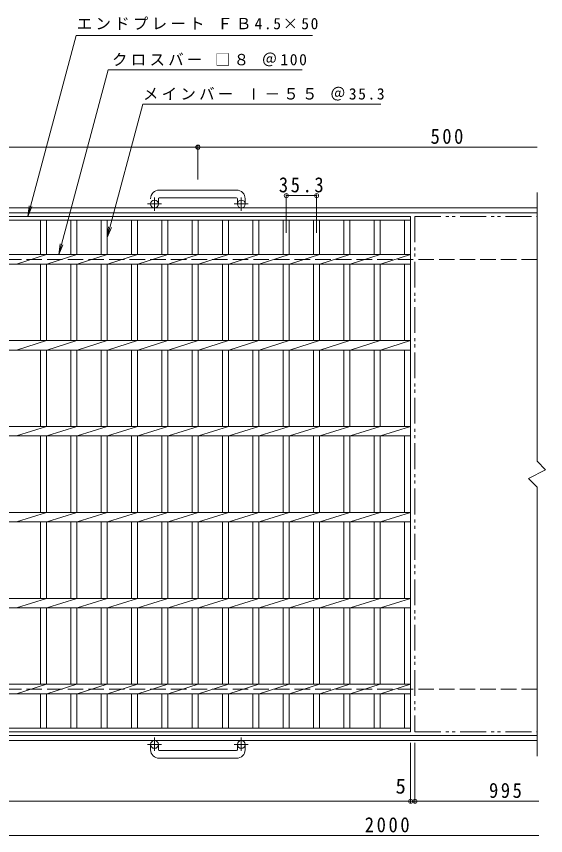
# Model space of a CAD drawing. Units: millimetres, scale not verified. Extents: x -947 to 1009, y -824 to 704.
# Drawn here: x -356 to 260, y -249 to 704 of the extents above; entities that cross this region are included whole.
import ezdxf
from ezdxf.enums import TextEntityAlignment as Align

# ---------------------------------------------------------------- set-up
doc = ezdxf.new("R2010")
doc.units = ezdxf.units.MM
doc.header["$LTSCALE"] = 6
doc.header["$PDMODE"] = 32
doc.header["$PDSIZE"] = 4.8
for name, pattern in [('CHAIN1', [8, 5, -1, 1, -1]), ('DASHED3', [4, 3, -1]), ('DOUBLE_CHAIN1', [8.8, 5, -1, 0.6, -0.6, 0.6, -1])]:
    doc.linetypes.add(name, pattern=pattern)
for name, color, linetype, lineweight in [('B-1_ピット', 2, 'Continuous', 9), ('B-2_蓋', 3, 'Continuous', 9), ('B-4_寸法', 7, 'Continuous', 9)]:
    doc.layers.add(name, color=color, linetype=linetype, lineweight=lineweight)
doc.styles.add('ＭＳ ゴシック', font='')
doc.styles.get('ＭＳ ゴシック').set_extended_font_data('MS Gothic')

msp = doc.modelspace()

# ---------------------------------------------------------------- linework, layer by layer
at = {"layer": 'B-1_ピット'}
for p, q in [((-99.326, 502.285), (-189.326, 502.285)), ((-190.326, 492.285), (-190.326, 486.186)), ((-189.326, 493.285), (-99.326, 493.285)), ((-98.326, 492.285), (-98.326, 486.186)), ((-89.326, 492.285), (-89.326, 486.186)), ((250.269, 481.685), (-894.326, 481.685)), ((250.269, 475.685), (-894.326, 475.685)), ((250.269, -132.315), (-894.326, -132.315)), ((250.269, -138.315), (-894.326, -138.315)), ((-199.326, -148.915), (-199.326, -142.815)), ((-190.326, -148.915), (-190.326, -142.815)), ((-98.326, -148.915), (-98.326, -142.815)), ((-89.326, -148.915), (-89.326, -142.815)), ((-189.326, -149.915), (-99.326, -149.915)), ((-99.326, -158.915), (-189.326, -158.915))]:
    msp.add_line(p, q, dxfattribs=at)
at = {"layer": 'B-1_ピット', "linetype": 'CHAIN1'}
for p, q in [((-194.826, 478.078), (-194.826, 493.676)), ((-93.826, 478.078), (-93.826, 493.676)), ((-186.663, 486.186), (-203.07, 486.186)), ((-85.663, 486.186), (-102.07, 486.186)), ((-186.663, -142.815), (-203.07, -142.815)), ((-194.826, -134.708), (-194.826, -150.305)), ((-85.663, -142.815), (-102.07, -142.815)), ((-93.826, -134.708), (-93.826, -150.305))]:
    msp.add_line(p, q, dxfattribs=at)
at = {"layer": 'B-1_ピット', "linetype": 'DASHED3'}
for p, q in [((250.269, 421.686), (-894.326, 421.686)), ((250.269, -78.315), (-894.326, -78.315))]:
    msp.add_line(p, q, dxfattribs=at)
at = {"layer": 'B-1_ピット'}
for centre in [(-194.826, 486.186), (-93.826, 486.186), (-194.826, -142.815), (-93.826, -142.815)]:
    msp.add_circle(centre, 4.5, dxfattribs=at)
for centre, radius, start, end in [((-189.326, 492.285), 10, 90, 180), ((-99.326, 492.285), 10, 0, 90), ((-189.326, 492.285), 1, 90, 180), ((-99.326, 492.285), 1, 0, 90), ((-189.326, -148.915), 10, 180, 270), ((-189.326, -148.915), 1, 180, 270), ((-99.326, -148.915), 10, 270, 0), ((-99.326, -148.915), 1, 270, 0)]:
    msp.add_arc(centre, radius, start, end, dxfattribs=at)
at = {"layer": 'B-2_蓋'}
for p, q in [((250.269, 499.642), (250.269, 186.685)), ((-891.826, 471.685), (103.175, 471.685)), ((-891.826, 467.186), (103.175, 467.186)), ((-327.425, 467.186), (-327.425, 427.185)), ((-320.425, 467.186), (-320.425, 427.185)), ((-292.126, 467.186), (-292.126, 427.185)), ((-285.126, 467.186), (-285.126, 427.185)), ((-256.826, 467.186), (-256.826, 427.185)), ((-249.826, 467.186), (-249.826, 427.185)), ((-221.525, 467.186), (-221.525, 427.185)), ((-214.526, 467.186), (-214.526, 427.185)), ((-186.226, 467.186), (-186.226, 427.185)), ((-179.226, 467.186), (-179.226, 427.185)), ((-150.925, 467.186), (-150.925, 427.185)), ((-143.926, 467.186), (-143.926, 427.185)), ((-115.626, 467.186), (-115.626, 427.185)), ((-108.626, 467.186), (-108.626, 427.185)), ((-80.326, 467.186), (-80.326, 427.185)), ((-73.326, 467.186), (-73.326, 427.185)), ((-45.026, 467.186), (-45.026, 427.185)), ((-38.026, 467.186), (-38.026, 427.185)), ((-9.725, 467.186), (-9.725, 427.185)), ((-2.725, 467.186), (-2.725, 427.185)), ((25.574, 467.186), (25.574, 427.185)), ((32.574, 467.186), (32.574, 427.185)), ((60.874, 467.186), (60.874, 427.185)), ((67.874, 467.186), (67.874, 427.185)), ((96.175, 467.186), (96.175, 427.185)), ((103.175, 471.685), (103.175, -128.315)), ((-891.826, 427.185), (103.175, 427.185)), ((-355.326, 416.186), (-320.426, 427.185)), ((-320.026, 416.186), (-285.126, 427.185)), ((-284.725, 416.186), (-249.826, 427.185)), ((-249.426, 416.186), (-214.526, 427.185)), ((-214.126, 416.186), (-179.226, 427.185)), ((-178.826, 416.186), (-143.926, 427.185)), ((-143.526, 416.186), (-108.626, 427.185)), ((-108.226, 416.186), (-73.326, 427.185)), ((-72.926, 416.186), (-38.026, 427.185)), ((-37.626, 416.186), (-2.726, 427.185)), ((-2.326, 416.186), (32.574, 427.185)), ((32.974, 416.186), (67.874, 427.185)), ((68.274, 416.186), (103.174, 427.185)), ((-891.826, 416.186), (103.175, 416.186)), ((-327.425, 416.186), (-327.425, 327.185)), ((-320.425, 416.186), (-320.425, 327.185)), ((-292.126, 416.186), (-292.126, 327.185)), ((-285.126, 416.186), (-285.126, 327.185)), ((-256.826, 416.186), (-256.826, 327.185)), ((-249.826, 416.186), (-249.826, 327.185)), ((-221.525, 416.186), (-221.525, 327.185)), ((-214.526, 416.186), (-214.526, 327.185)), ((-186.226, 416.186), (-186.226, 327.185)), ((-179.226, 416.186), (-179.226, 327.185)), ((-150.925, 416.186), (-150.925, 327.185)), ((-143.926, 416.186), (-143.926, 327.185)), ((-115.626, 416.186), (-115.626, 327.185)), ((-108.626, 416.186), (-108.626, 327.185)), ((-80.326, 416.186), (-80.326, 327.185)), ((-73.326, 416.186), (-73.326, 327.185)), ((-45.026, 416.186), (-45.026, 327.185)), ((-38.026, 416.186), (-38.026, 327.185)), ((-9.725, 416.186), (-9.725, 327.185)), ((-2.725, 416.186), (-2.725, 327.185)), ((25.574, 416.186), (25.574, 327.185)), ((32.574, 416.186), (32.574, 327.185)), ((60.874, 416.186), (60.874, 327.185)), ((67.874, 416.186), (67.874, 327.185)), ((96.175, 416.186), (96.175, 327.185)), ((-891.826, 327.186), (103.175, 327.186)), ((-355.326, 316.186), (-320.426, 327.186)), ((-320.026, 316.186), (-285.126, 327.186)), ((-284.725, 316.186), (-249.826, 327.186)), ((-249.426, 316.186), (-214.526, 327.186)), ((-214.126, 316.186), (-179.226, 327.186)), ((-178.826, 316.186), (-143.926, 327.186)), ((-143.526, 316.186), (-108.626, 327.186)), ((-108.226, 316.186), (-73.326, 327.186)), ((-72.926, 316.186), (-38.026, 327.186)), ((-37.626, 316.186), (-2.726, 327.186)), ((-2.326, 316.186), (32.574, 327.186)), ((32.974, 316.186), (67.874, 327.186)), ((68.274, 316.186), (103.174, 327.186)), ((-891.826, 316.186), (103.175, 316.186)), ((-327.425, 316.186), (-327.425, 227.185)), ((-320.425, 316.186), (-320.425, 227.185)), ((-292.126, 316.186), (-292.126, 227.185)), ((-285.126, 316.186), (-285.126, 227.185)), ((-256.826, 316.186), (-256.826, 227.185)), ((-249.826, 316.186), (-249.826, 227.185)), ((-221.525, 316.186), (-221.525, 227.185)), ((-214.526, 316.186), (-214.526, 227.185)), ((-186.226, 316.186), (-186.226, 227.185)), ((-179.226, 316.186), (-179.226, 227.185)), ((-150.925, 316.186), (-150.925, 227.185)), ((-143.926, 316.186), (-143.926, 227.185)), ((-115.626, 316.186), (-115.626, 227.185)), ((-108.626, 316.186), (-108.626, 227.185)), ((-80.326, 316.186), (-80.326, 227.185)), ((-73.326, 316.186), (-73.326, 227.185)), ((-45.026, 316.186), (-45.026, 227.185)), ((-38.026, 316.186), (-38.026, 227.185)), ((-9.725, 316.186), (-9.725, 227.185)), ((-2.725, 316.186), (-2.725, 227.185)), ((25.574, 316.186), (25.574, 227.185)), ((32.574, 316.186), (32.574, 227.185)), ((60.874, 316.186), (60.874, 227.185)), ((67.874, 316.186), (67.874, 227.185)), ((96.175, 316.186), (96.175, 227.185)), ((-891.826, 227.185), (103.175, 227.185)), ((-355.326, 216.186), (-320.426, 227.185)), ((-320.026, 216.186), (-285.126, 227.185)), ((-284.725, 216.186), (-249.826, 227.185)), ((-249.426, 216.186), (-214.526, 227.185)), ((-214.126, 216.186), (-179.226, 227.185)), ((-178.826, 216.186), (-143.926, 227.185)), ((-143.526, 216.186), (-108.626, 227.185)), ((-108.226, 216.186), (-73.326, 227.185)), ((-72.926, 216.186), (-38.026, 227.185)), ((-37.626, 216.186), (-2.726, 227.185)), ((-2.326, 216.186), (32.574, 227.185)), ((32.974, 216.186), (67.874, 227.185)), ((68.274, 216.186), (103.174, 227.185)), ((-891.826, 216.186), (103.175, 216.186)), ((-327.425, 216.186), (-327.425, 127.185)), ((-320.425, 216.186), (-320.425, 127.185)), ((-292.126, 216.186), (-292.126, 127.185)), ((-285.126, 216.186), (-285.126, 127.185)), ((-256.826, 216.186), (-256.826, 127.185)), ((-249.826, 216.186), (-249.826, 127.185)), ((-221.525, 216.186), (-221.525, 127.185)), ((-214.526, 216.186), (-214.526, 127.185)), ((-186.226, 216.186), (-186.226, 127.185)), ((-179.226, 216.186), (-179.226, 127.185)), ((-150.925, 216.186), (-150.925, 127.185)), ((-143.926, 216.186), (-143.926, 127.185)), ((-115.626, 216.186), (-115.626, 127.185)), ((-108.626, 216.186), (-108.626, 127.185)), ((-80.326, 216.186), (-80.326, 127.185)), ((-73.326, 216.186), (-73.326, 127.185)), ((-45.026, 216.186), (-45.026, 127.185)), ((-38.026, 216.186), (-38.026, 127.185)), ((-9.725, 216.186), (-9.725, 127.185)), ((-2.725, 216.186), (-2.725, 127.185)), ((25.574, 216.186), (25.574, 127.185)), ((32.574, 216.186), (32.574, 127.185)), ((60.874, 216.186), (60.874, 127.185)), ((67.874, 216.186), (67.874, 127.185)), ((96.175, 216.186), (96.175, 127.185)), ((250.269, 156.686), (250.269, -156.271)), ((-891.826, 127.185), (103.175, 127.185)), ((-355.326, 116.186), (-320.426, 127.185)), ((-320.026, 116.186), (-285.126, 127.185)), ((-284.725, 116.186), (-249.826, 127.185)), ((-249.426, 116.186), (-214.526, 127.185)), ((-214.126, 116.186), (-179.226, 127.185)), ((-178.826, 116.186), (-143.926, 127.185)), ((-143.526, 116.186), (-108.626, 127.185)), ((-108.226, 116.186), (-73.326, 127.185)), ((-72.926, 116.186), (-38.026, 127.185)), ((-37.626, 116.186), (-2.726, 127.185)), ((-2.326, 116.186), (32.574, 127.185)), ((32.974, 116.186), (67.874, 127.185)), ((68.274, 116.186), (103.174, 127.185)), ((-891.826, 116.186), (103.175, 116.186)), ((-327.425, 116.186), (-327.425, 27.185)), ((-320.425, 116.186), (-320.425, 27.185)), ((-292.126, 116.186), (-292.126, 27.185)), ((-285.126, 116.186), (-285.126, 27.185)), ((-256.826, 116.186), (-256.826, 27.185)), ((-249.826, 116.186), (-249.826, 27.185)), ((-221.525, 116.186), (-221.525, 27.185)), ((-214.526, 116.186), (-214.526, 27.185)), ((-186.226, 116.186), (-186.226, 27.185)), ((-179.226, 116.186), (-179.226, 27.185)), ((-150.925, 116.186), (-150.925, 27.185)), ((-143.926, 116.186), (-143.926, 27.185)), ((-115.626, 116.186), (-115.626, 27.185)), ((-108.626, 116.186), (-108.626, 27.185)), ((-80.326, 116.186), (-80.326, 27.185)), ((-73.326, 116.186), (-73.326, 27.185)), ((-45.026, 116.186), (-45.026, 27.185)), ((-38.026, 116.186), (-38.026, 27.185)), ((-9.725, 116.186), (-9.725, 27.185)), ((-2.725, 116.186), (-2.725, 27.185)), ((25.574, 116.186), (25.574, 27.185)), ((32.574, 116.186), (32.574, 27.185)), ((60.874, 116.186), (60.874, 27.185)), ((67.874, 116.186), (67.874, 27.185)), ((96.175, 116.186), (96.175, 27.185)), ((-891.826, 27.185), (103.175, 27.185)), ((-355.326, 16.186), (-320.426, 27.185)), ((-320.026, 16.186), (-285.126, 27.185)), ((-284.725, 16.186), (-249.826, 27.185)), ((-249.426, 16.186), (-214.526, 27.185)), ((-214.126, 16.186), (-179.226, 27.185)), ((-178.826, 16.186), (-143.926, 27.185)), ((-143.526, 16.186), (-108.626, 27.185)), ((-108.226, 16.186), (-73.326, 27.185)), ((-72.926, 16.186), (-38.026, 27.185)), ((-37.626, 16.186), (-2.726, 27.185)), ((-2.326, 16.186), (32.574, 27.185)), ((32.974, 16.186), (67.874, 27.185)), ((68.274, 16.186), (103.174, 27.185)), ((-891.826, 16.186), (103.175, 16.186)), ((-327.425, 16.186), (-327.425, -72.815)), ((-320.425, 16.186), (-320.425, -72.815)), ((-292.126, 16.186), (-292.126, -72.815)), ((-285.126, 16.186), (-285.126, -72.815)), ((-256.826, 16.186), (-256.826, -72.815)), ((-249.826, 16.186), (-249.826, -72.815)), ((-221.525, 16.186), (-221.525, -72.815)), ((-214.526, 16.186), (-214.526, -72.815)), ((-186.226, 16.186), (-186.226, -72.815)), ((-179.226, 16.186), (-179.226, -72.815)), ((-150.925, 16.186), (-150.925, -72.815)), ((-143.926, 16.186), (-143.926, -72.815)), ((-115.626, 16.186), (-115.626, -72.815)), ((-108.626, 16.186), (-108.626, -72.815)), ((-80.326, 16.186), (-80.326, -72.815)), ((-73.326, 16.186), (-73.326, -72.815)), ((-45.026, 16.186), (-45.026, -72.815)), ((-38.026, 16.186), (-38.026, -72.815)), ((-9.725, 16.186), (-9.725, -72.815)), ((-2.725, 16.186), (-2.725, -72.815)), ((25.574, 16.186), (25.574, -72.815)), ((32.574, 16.186), (32.574, -72.815)), ((60.874, 16.186), (60.874, -72.815)), ((67.874, 16.186), (67.874, -72.815)), ((96.175, 16.186), (96.175, -72.815)), ((-891.826, -72.815), (103.175, -72.815)), ((-355.326, -83.814), (-320.426, -72.815)), ((-320.026, -83.814), (-285.126, -72.815)), ((-284.725, -83.814), (-249.826, -72.815)), ((-249.426, -83.814), (-214.526, -72.815)), ((-214.126, -83.814), (-179.226, -72.815)), ((-178.826, -83.814), (-143.926, -72.815)), ((-143.526, -83.814), (-108.626, -72.815)), ((-108.226, -83.814), (-73.326, -72.815)), ((-72.926, -83.814), (-38.026, -72.815)), ((-37.626, -83.814), (-2.726, -72.815)), ((-2.326, -83.814), (32.574, -72.815)), ((32.974, -83.814), (67.874, -72.815)), ((68.274, -83.814), (103.174, -72.815)), ((-891.826, -83.815), (103.175, -83.815)), ((-327.425, -83.815), (-327.425, -123.815)), ((-320.425, -83.815), (-320.425, -123.815)), ((-292.126, -83.815), (-292.126, -123.815)), ((-285.126, -83.815), (-285.126, -123.815)), ((-256.826, -83.815), (-256.826, -123.815)), ((-249.826, -83.815), (-249.826, -123.815)), ((-221.525, -83.815), (-221.525, -123.815)), ((-214.526, -83.815), (-214.526, -123.815)), ((-186.226, -83.815), (-186.226, -123.815)), ((-179.226, -83.815), (-179.226, -123.815)), ((-150.925, -83.815), (-150.925, -123.815)), ((-143.926, -83.815), (-143.926, -123.815)), ((-115.626, -83.815), (-115.626, -123.815)), ((-108.626, -83.815), (-108.626, -123.815)), ((-80.326, -83.815), (-80.326, -123.815)), ((-73.326, -83.815), (-73.326, -123.815)), ((-45.026, -83.815), (-45.026, -123.815)), ((-38.026, -83.815), (-38.026, -123.815)), ((-9.725, -83.815), (-9.725, -123.815)), ((-2.725, -83.815), (-2.725, -123.815)), ((25.574, -83.815), (25.574, -123.815)), ((32.574, -83.815), (32.574, -123.815)), ((60.874, -83.815), (60.874, -123.815)), ((67.874, -83.815), (67.874, -123.815)), ((96.175, -83.815), (96.175, -123.815)), ((103.175, -123.815), (-891.826, -123.815)), ((103.175, -128.315), (-891.826, -128.315))]:
    msp.add_line(p, q, dxfattribs=at)
at = {"layer": 'B-2_蓋', "linetype": 'DOUBLE_CHAIN1'}
for p, q in [((108.175, 471.685), (108.175, -128.315)), ((108.175, 471.685), (250.269, 471.685)), ((108.175, -128.315), (250.269, -128.315))]:
    msp.add_line(p, q, dxfattribs=at)
at = {"layer": 'B-2_蓋'}
msp.add_lwpolyline([(250.269, 186.685), (260.269, 176.686), (240.269, 166.686), (250.269, 156.686)], dxfattribs=at)
at = {"layer": 'B-4_寸法'}
for p, q in [((-342.227, 471.685), (-285.797, 682.285)), ((-285.797, 682.285), (-10.782, 682.285)), ((-306.276, 427.185), (-248.64, 642.285)), ((-248.64, 642.285), (-23.075, 642.285)), ((-249.826, 447.186), (-208.267, 602.285)), ((-208.267, 602.285), (68.568, 602.285)), ((-144.326, 514.785), (-144.326, 553.785)), ((-894.326, 552.285), (250.269, 552.285)), ((-41.525, 452.509), (-41.525, 497.328)), ((-41.525, 495.828), (-6.225, 495.828)), ((-6.225, 452.509), (-6.225, 497.328)), ((-342.227, 471.685), (-340.595, 484.078)), ((-342.227, 471.685), (-337.443, 483.234)), ((-249.826, 447.186), (-248.194, 459.579)), ((-249.826, 447.186), (-245.042, 458.734)), ((-306.276, 427.185), (-304.644, 439.579)), ((-306.276, 427.185), (-301.492, 438.734)), ((103.175, -140.815), (103.175, -210.415)), ((108.175, -140.815), (108.175, -210.415)), ((-946.792, -208.915), (252.217, -208.915)), ((-894.326, -248.915), (252.217, -248.915))]:
    msp.add_line(p, q, dxfattribs=at)
for p in [(-144.326, 552.285), (-41.525, 495.828), (-6.225, 495.828), (103.175, -208.915), (108.175, -208.915)]:
    msp.add_point(p, dxfattribs=at)

# ---------------------------------------------------------------- texts
at = {"layer": 'B-4_寸法', "color": 2, "style": 'ＭＳ ゴシック'}
msp.add_text('5', height=17.6, dxfattribs=at).set_placement((85.638, -205.315), align=Align.BOTTOM_LEFT)
at = {"layer": 'B-4_寸法', "char_height": 13.2, "attachment_point": 7, "style": 'ＭＳ ゴシック'}
for s, insert in [('\\T1.21;エンドプレート\\~ＦＢ4.5×50', (-285.283, 688.712)), ('\\T1.21;クロスバー\\~□８\\~＠100', (-244.265, 646.309)), ('\\T1.21;メインバー\\~Ⅰ－５５\\~＠35.3', (-208.267, 606.455))]:
    msp.add_mtext(s, dxfattribs=dict(at, insert=insert))
at = {"layer": 'B-4_寸法', "color": 2, "char_height": 17.6, "attachment_point": 7, "style": 'ＭＳ ゴシック'}
for s, insert in [('\\T1.27;\\W0.9;500', (126.383, 555.885)), ('\\T1.28;\\W0.9;35.3', (-50.125, 499.428)), ('\\T1.27;\\W0.9;995', (194.444, -205.315)), ('\\T1.28;\\W0.9;2000', (49.868, -245.315))]:
    msp.add_mtext(s, dxfattribs=dict(at, insert=insert))

doc.saveas('drawing.dxf')
